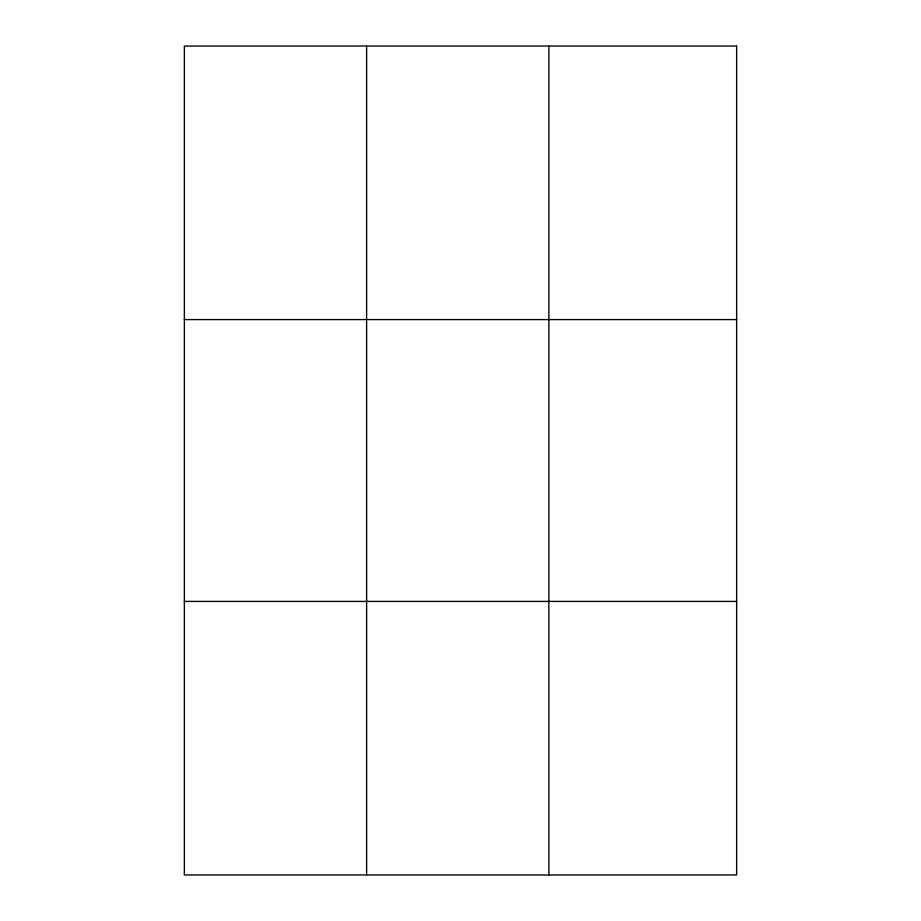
<?xml version="1.0" encoding="UTF-8"?>
<svg xmlns="http://www.w3.org/2000/svg" width="921" height="921" viewBox="0 0 921 921"><rect width="100%" height="100%" fill="white"/><g stroke="black" fill="none" stroke-linecap="round" stroke-linejoin="round"><path stroke-width="1.38" d="M366.616 874.95L366.616 46.05M548.858 874.95L548.858 46.05M184.361 319.587L736.639 319.587M184.361 601.413L736.639 601.413M736.639 46.05L736.639 874.95L184.361 874.95L184.361 46.05L736.639 46.05"/></g></svg>
